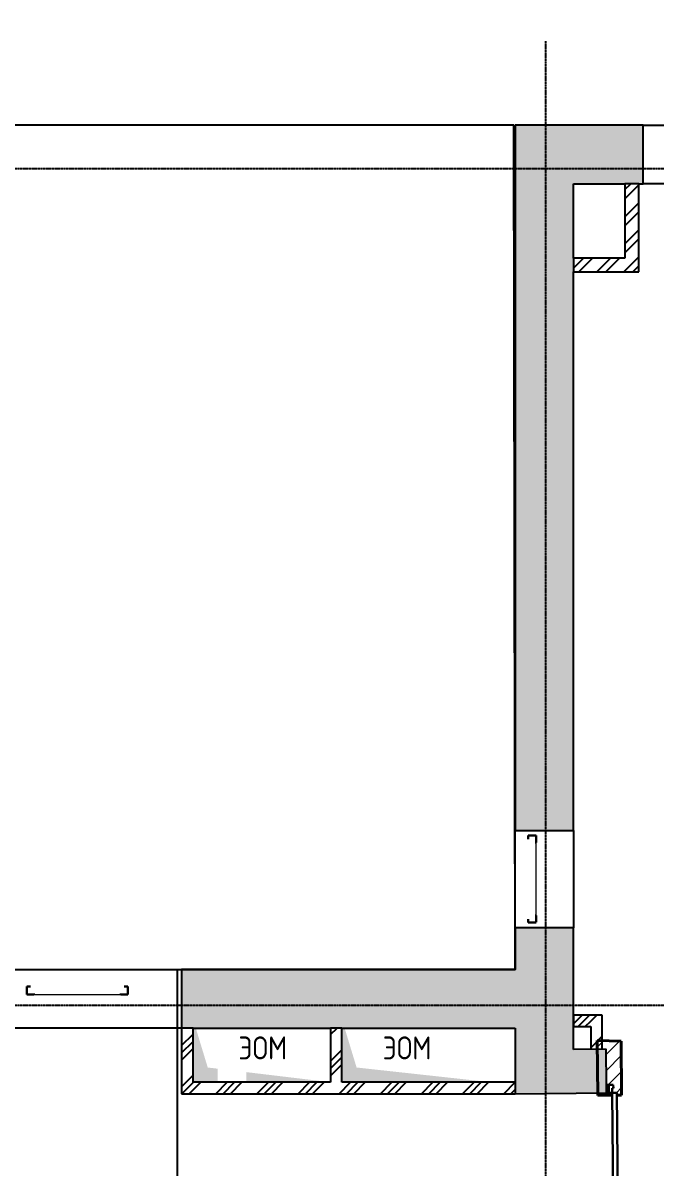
# Model space of a CAD drawing. Header units: millimetres. Extents: x -99936 to 523262, y -63190 to 327013.
# Drawn here: x 250420 to 255951, y 11984 to 21977 of the extents above; entities that cross this region are included whole.
import ezdxf

# ---------------------------------------------------------------- set-up
doc = ezdxf.new("R2010")
doc.units = ezdxf.units.MM
for name, pattern in [('ADSK_Линия сетки', [25, 20, -2.5, 0, -2.5]), ('ADSK_Сверху', [4.5, 3, -1.5]), ('ADSK_Снесено', [4.5, 3, -1.5])]:
    doc.linetypes.add(name, pattern=pattern)
for name, color, linetype, lineweight, true_color in [('_ Окна', 5, 'Continuous', 30, 0x0000ff), ('Стены внутренние', 5, 'Continuous', 18, 0x0000ff), ('Стены наружные', 1, 'ADSK_Снесено', 18, 0xff0000)]:
    doc.layers.add(name, color=color, linetype=linetype, lineweight=lineweight, true_color=true_color)
for name, color, linetype, lineweight in [('Аннотация', 7, 'Continuous', 9), ('Двери', 251, 'Continuous', 18), ('Окна', 251, 'Continuous', 18), ('Стены', 7, 'Continuous', 18), ('Стены разрез', 7, 'Continuous', 40), ('Узлы', 7, 'Continuous', 18)]:
    doc.layers.add(name, color=color, linetype=linetype, lineweight=lineweight)
doc.styles.add('GOST Common_1', font='GOST Common_0.ttf', dxfattribs={"width": 0.9, "height": 200})
pattern_1 = [(45, (215977.25, 150), (-179.6051, 179.6051), []), (45, (216040.75, 150), (0, 359.2102), []), (45, (215913.75, 150), (0, 359.2102), [])]
pattern_2 = [(45, (215977.25, 150), (-117.8655, 117.8655), []), (45, (216055.83, 150), (-117.8655, 117.8655), [])]

# ---------------------------------------------------------------- blocks, each defined once
blk = doc.blocks.new('Витраж-тент со смещением вовне - 60мм 30 сдвиг-1466982-03 План 3-го этажа')
at = {"layer": '_ Окна', "color": 161, "linetype": 'ADSK_Сверху', "true_color": 0xaaaaff}
for p, q in [((-440, 25), (-440, -45)), ((-440, 25), (-410, 25)), ((-440, -45), (-440, 25)), ((440, 25), (410, 25)), ((440, -45), (440, 25)), ((440, -45), (440, 25)), ((-380, -45), (-440, -45)), ((-380, -35), (-380, -45)), ((380, -35), (380, -45)), ((380, -45), (440, -45))]:
    blk.add_line(p, q, dxfattribs=at)
at = {"layer": 'Окна', "color": 161, "linetype": 'ADSK_Сверху', "true_color": 0xaaaaff}
blk.add_line((-380, -45), (380, -45), dxfattribs=at)
blk = doc.blocks.new('Витраж-тент со смещением вовне - 60мм 30 сдвиг-1466964-03 План 3-го этажа')
at = {"layer": '_ Окна', "color": 161, "linetype": 'ADSK_Сверху', "true_color": 0xaaaaff}
for p, q in [((-379, 25), (-379, -45)), ((-379, 25), (-349, 25)), ((-379, -45), (-379, 25)), ((379, 25), (349, 25)), ((379, -45), (379, 25)), ((379, -45), (379, 25)), ((-319, -45), (-379, -45)), ((-319, -35), (-319, -45)), ((319, -35), (319, -45)), ((319, -45), (379, -45))]:
    blk.add_line(p, q, dxfattribs=at)
at = {"layer": 'Окна', "color": 161, "linetype": 'ADSK_Сверху', "true_color": 0xaaaaff}
blk.add_line((-319, -45), (319, -45), dxfattribs=at)
blk = doc.blocks.new('Новые проёмы 3 этаж - Новые проёмы 3 этаж-1676495-03 План 3-го этажа')
at = {"layer": 'Стены'}
h = blk.add_hatch(dxfattribs=at)
h.set_pattern_fill('FP_4', color=256, style=0, pattern_type=2)
h.set_pattern_definition([(45, (0, 0), (-70.71068, 70.71068), [])])
h.paths.add_polyline_path([(39590.6, 12492), (39630.5, 12492.4), (39630.8, 12469.9), (39671.5, 12470.1), (39669, 12941.7), (39460.3, 12946.7), (39461.1, 12870.8), (39536.9, 12871.5), (39540.6, 12561.6), (39599.9, 12562.1), (39599.9, 12532.1), (39590.2, 12532), (39590.5, 12497.2)])
h.paths.add_polyline_path([(39464.9, 12469), (39590.8, 12469.6), (39590.2, 12492), (39464.7, 12490.8), (39464.8, 12483.9)])
at = {"layer": 'Стены разрез'}
for p, q in [((39669, 12941.7), (39460.3, 12946.7)), ((39460.3, 12946.7), (39464.9, 12469)), ((39671.5, 12470.1), (39669, 12941.7)), ((39464.9, 12469), (39590.8, 12469.6)), ((39630.8, 12469.9), (39671.5, 12470.1))]:
    blk.add_line(p, q, dxfattribs=at)
blk = doc.blocks.new('AC_Дверь_Однопольная - Д-19л 1030х2200h-1983133-03 План 3-го этажа')
at = {"layer": 'Двери', "lineweight": 30}
for p, q in [((465, 1120), (425, 1120)), ((425, 1120), (425, 190)), ((465, 190), (465, 1120)), ((-495, 190), (-515, 190)), ((-515, 190), (-515, 120)), ((-515, 120), (-495, 120)), ((-465, 190), (-495, 190)), ((-495, 190), (-495, 120)), ((-495, 120), (-495, 190)), ((-495, 120), (-455, 120)), ((-465, 150), (-465, 190)), ((-455, 150), (-465, 150)), ((-455, 120), (-455, 150)), ((425, 190), (465, 190)), ((465, 150), (455, 150)), ((455, 150), (455, 120)), ((455, 120), (495, 120)), ((495, 190), (465, 190)), ((465, 190), (465, 150)), ((495, 120), (495, 190)), ((515, 190), (495, 190)), ((495, 190), (495, 120)), ((495, 120), (515, 120)), ((515, 120), (515, 190))]:
    blk.add_line(p, q, dxfattribs=at)
at = {"layer": 'Двери'}
blk.add_arc((465, 190), 930, 90, 180, dxfattribs=at)

msp = doc.modelspace()

# ---------------------------------------------------------------- hatches: boundary and pattern name
at = {"layer": 'Стены внутренние', "lineweight": 25, "true_color": 0x636466}
h = msp.add_hatch(dxfattribs=at)
h.set_pattern_fill('FP_2', color=251, style=0, pattern_type=2)
h.set_pattern_definition(pattern_2)
h.paths.add_polyline_path([(255679.159, 19804.059), (255799.159, 19804.059), (255799.159, 20574.059), (255679.159, 20574.059), (255679.159, 19924.059)])
h = msp.add_hatch(dxfattribs=at)
h.set_pattern_fill('FP_2', color=251, style=0, pattern_type=2)
h.set_pattern_definition(pattern_2)
h.paths.add_polyline_path([(255679.159, 19804.059), (255679.159, 19924.059), (255229.159, 19924.059), (255229.159, 19804.059), (255595.006, 19804.059)])
h = msp.add_hatch(dxfattribs=at)
h.set_pattern_fill('FP_1', color=251, style=0, pattern_type=2)
h.set_pattern_definition(pattern_1)
h.paths.add_polyline_path([(255380.159, 13219.15), (255380.159, 13319.15), (255230.159, 13319.15), (255230.159, 13219.15)])
h = msp.add_hatch(dxfattribs=at)
h.set_pattern_fill('FP_1', color=251, style=0, pattern_type=2)
h.set_pattern_definition(pattern_1)
h.paths.add_polyline_path([(255380.159, 13020.262), (255438.312, 13021.547), (255437.591, 13096.683), (255480.159, 13096.683), (255480.159, 13319.15), (255380.159, 13319.15), (255380.159, 13021.221)])
h = msp.add_hatch(dxfattribs=at)
h.set_pattern_fill('FP_1', color=251, style=0, pattern_type=2)
h.set_pattern_definition(pattern_1)
h.paths.add_polyline_path([(251906.828, 12733.908), (251906.828, 13206.632), (251806.828, 13206.632), (251806.828, 12733.908), (251901.924, 12733.908)])
h = msp.add_hatch(dxfattribs=at)
h.set_pattern_fill('FP_1', color=251, style=0, pattern_type=2)
h.set_pattern_definition(pattern_1)
h.paths.add_polyline_path([(253205.592, 12733.908), (253206.828, 12733.908), (253206.828, 13206.632), (253106.828, 13206.632), (253106.828, 12733.908)])
msp.add_hatch(color=251, dxfattribs=at).paths.add_polyline_path([(254719.159, 12633.908), (255229.159, 12638.797), (255229.159, 13206.632), (254719.159, 13206.632), (254719.159, 12735.235)])
h = msp.add_hatch(color=251, dxfattribs=at)
h.paths.add_polyline_path([(255229.159, 12638.797), (255517.808, 12641.565), (255514.165, 13021.547), (255229.159, 13018.815), (255229.159, 12683.931)])
h.paths.add_polyline_path([(256547.761, 12651.439), (259050.172, 12675.429), (259045.772, 13055.404), (256544.118, 13031.421), (256547.616, 12666.582)])
h = msp.add_hatch(dxfattribs=at)
h.set_pattern_fill('FP_1', color=251, style=0, pattern_type=2)
h.set_pattern_definition(pattern_1)
h.paths.add_polyline_path([(254719.159, 12633.908), (254719.159, 12733.908), (251806.828, 12733.908), (251806.828, 12633.908), (254427.141, 12633.908)])
at = {"layer": 'Стены наружные', "linetype": 'Continuous', "lineweight": 25, "true_color": 0x636466}
h = msp.add_hatch(color=251, dxfattribs=at)
h.paths.add_polyline_path([(262520.466, 20574.059), (262520.466, 21084.059), (261447.828, 21084.059), (261447.828, 20574.059), (262518.112, 20574.059)])
h.paths.add_polyline_path([(258348.71, 20574.059), (259447.828, 20574.059), (259447.828, 21084.059), (257568.039, 21084.059), (257568.039, 20574.059), (258348.154, 20574.059)])
h.paths.add_polyline_path([(255838.039, 20574.059), (255838.039, 21084.059), (254719.159, 21084.059), (254719.159, 20574.059), (255595.006, 20574.059)])
h = msp.add_hatch(color=251, dxfattribs=at)
h.paths.add_polyline_path([(255058.385, 13716.632), (255229.159, 13716.632), (255229.159, 14081.224), (254719.159, 14081.224), (254719.159, 13716.632)])
h.paths.add_polyline_path([(255229.159, 14931.224), (255229.159, 20574.059), (254719.159, 20574.059), (254719.159, 14931.224), (255094.444, 14931.224)])
h = msp.add_hatch(color=251, dxfattribs=at)
h.paths.add_polyline_path([(254427.141, 13206.632), (255229.159, 13206.632), (255229.159, 13716.632), (251806.07, 13716.632), (251806.07, 13206.632), (253259.277, 13206.632)])
h.paths.add_polyline_path([(249008.091, 13206.632), (249986.07, 13206.632), (249986.07, 13716.632), (249008.091, 13716.632), (249008.091, 13248.53)])
h.paths.add_polyline_path([(246252.093, 13206.632), (247188.091, 13206.632), (247188.091, 13716.632), (246156.108, 13716.632), (246156.108, 13206.632)])
h.paths.add_polyline_path([(243916.365, 13206.632), (244336.108, 13206.632), (244336.108, 13716.632), (243368.655, 13716.632), (243368.655, 13206.632), (243913.88, 13206.632)])
h.paths.add_polyline_path([(241548.655, 13206.632), (241548.655, 13716.632), (240529.621, 13716.632), (240529.621, 13206.632)])
h.paths.add_polyline_path([(238709.621, 13206.632), (238709.621, 13716.632), (237735.921, 13716.632), (237735.921, 13206.632), (238077.044, 13206.632)])
h.paths.add_polyline_path([(235915.921, 13206.632), (235915.921, 13716.632), (234944.117, 13716.632), (234944.117, 13206.632), (235313.762, 13206.632)])
h.paths.add_polyline_path([(233124.117, 13206.632), (233124.117, 13716.632), (232090.158, 13716.632), (232090.158, 13206.632), (232237.724, 13206.632)])
h.paths.add_polyline_path([(228302.418, 13206.632), (230270.158, 13206.632), (230270.158, 13716.632), (226808.572, 13716.632), (226808.572, 13206.632), (228104.165, 13206.632)])
at = {"layer": 'Узлы', "lineweight": 25, "true_color": 0x636466}
for points in [[(253106.828, 12733.908), (252370.732, 12821.954), (252370.732, 12735.235), (252120.732, 12735.235), (252120.732, 12851.857), (252035.028, 12862.108), (251930.315, 13206.632), (251906.828, 13206.632), (251906.828, 12733.908), (253105.625, 12733.908)], [(254506.828, 12733.908), (253335.028, 12862.108), (253230.315, 13206.632), (253206.828, 13206.632), (253206.828, 12733.908), (254427.141, 12733.908)]]:
    msp.add_hatch(color=251, dxfattribs=at).paths.add_polyline_path(points)

# ---------------------------------------------------------------- linework, layer by layer
at = {"linetype": 'ADSK_Линия сетки', "lineweight": 25}
for p, q in [((254987.165, -2825.794), (254987.165, 21818.801)), ((204891.03, 20706.788), (273118.973, 20706.788)), ((204891.03, 13406.788), (273118.973, 13406.788))]:
    msp.add_line(p, q, dxfattribs=at)
at = {"color": 251, "lineweight": 25, "true_color": 0x636466}
msp.add_lwpolyline([(227282.49, 21068.632), (227278.572, 13720.182), (230264.828, 13716.632), (230264.828, 13206.632), (228402.418, 13206.632), (228402.418, 11328.12), (251770.023, 11328.12), (251770.023, 13716.632), (254719.159, 13716.632), (254706.958, 21084.059), (247294.27, 21084.059), (247294.27, 43675.127), (234433.09, 43675.127), (234433.09, 21068.632), (227282.49, 21068.632)], dxfattribs=at)
at = {"layer": 'Стены внутренние', "color": 251, "lineweight": 25, "true_color": 0x636466}
for p, q in [((255679.159, 20574.059), (255679.159, 19924.059)), ((255799.159, 20574.059), (255679.159, 20574.059)), ((255799.159, 19804.059), (255799.159, 20574.059)), ((255679.159, 19924.059), (255229.159, 19924.059)), ((255229.159, 19924.059), (255229.159, 19804.059)), ((255229.159, 19804.059), (255799.159, 19804.059)), ((255480.159, 13319.15), (255230.159, 13319.15)), ((255230.159, 13319.15), (255230.159, 13219.15)), ((255480.159, 13021.221), (255480.159, 13319.15)), ((251806.828, 13206.632), (251806.828, 12633.908)), ((251906.828, 13206.632), (251806.828, 13206.632)), ((251906.828, 12733.908), (251906.828, 13206.632)), ((253106.828, 13206.632), (253106.828, 12733.908)), ((253206.828, 13206.632), (253106.828, 13206.632)), ((253206.828, 12733.908), (253206.828, 13206.632)), ((254719.159, 13206.632), (254719.159, 12633.908)), ((255229.159, 13018.815), (255229.159, 13206.632)), ((255230.159, 13219.15), (255380.159, 13219.15)), ((255380.159, 13219.15), (255380.159, 13020.262)), ((255514.165, 13021.547), (255229.159, 13018.815)), ((255517.137, 12711.561), (255514.165, 13021.547)), ((253106.828, 12733.908), (251906.828, 12733.908)), ((254719.159, 12733.908), (253206.828, 12733.908)), ((251806.828, 12633.908), (254719.159, 12633.908)), ((254719.159, 12633.908), (255517.808, 12641.565))]:
    msp.add_line(p, q, dxfattribs=at)
at = {"layer": 'Стены внутренние', "color": 251, "linetype": 'ADSK_Сверху', "lineweight": 25, "true_color": 0x636466}
msp.add_line((251906.828, 12735.235), (251906.828, 13206.632), dxfattribs=at)
at = {"layer": 'Стены наружные', "color": 251, "linetype": 'Continuous', "lineweight": 25, "true_color": 0x636466}
for p, q in [((255838.039, 21084.059), (254719.159, 21084.059)), ((254719.159, 21084.059), (254719.159, 14931.224)), ((255838.039, 20574.059), (255838.039, 21084.059)), ((255838.039, 21084.059), (257568.039, 21084.059)), ((255229.159, 20574.059), (255679.159, 20574.059)), ((255229.159, 19924.059), (255229.159, 20574.059)), ((255799.159, 20574.059), (255838.039, 20574.059)), ((257568.039, 20574.059), (255838.039, 20574.059)), ((255229.159, 14931.224), (255229.159, 19804.059)), ((254719.159, 14931.224), (255229.159, 14931.224)), ((254719.159, 14081.224), (254719.159, 14931.224)), ((255229.159, 14931.224), (255229.159, 14081.224)), ((255229.159, 14081.224), (254719.159, 14081.224)), ((254719.159, 14081.224), (254719.159, 13716.632)), ((255229.159, 13206.632), (255229.159, 14081.224)), ((249986.07, 13716.632), (251806.07, 13716.632)), ((254719.159, 13716.632), (251806.07, 13716.632)), ((251806.07, 13716.632), (251806.07, 13206.632)), ((251806.07, 13206.632), (249986.07, 13206.632)), ((251806.07, 13206.632), (251806.828, 13206.632)), ((251906.828, 13206.632), (253106.828, 13206.632)), ((253206.828, 13206.632), (254719.159, 13206.632))]:
    msp.add_line(p, q, dxfattribs=at)

# ---------------------------------------------------------------- block references
at = {"layer": '_ Окна', "color": 251, "linetype": 'ADSK_Сверху', "lineweight": 25, "true_color": 0x636466, "rotation": 90.00000000000027}
msp.add_blockref('Витраж-тент со смещением вовне - 60мм 30 сдвиг-1466964-03 План 3-го этажа', (254859.441, 14506.224), dxfattribs=at)
at = {"layer": '_ Окна', "color": 251, "linetype": 'ADSK_Сверху', "lineweight": 25, "true_color": 0x636466}
msp.add_blockref('Витраж-тент со смещением вовне - 60мм 30 сдвиг-1466982-03 План 3-го этажа', (250896.07, 13543.123), dxfattribs=at)
at = {"layer": 'Двери', "color": 251, "lineweight": 25, "true_color": 0x636466, "rotation": 180.5492755352822}
msp.add_blockref('AC_Дверь_Однопольная - Д-19л 1030х2200h-1983133-03 План 3-го этажа', (256030.963, 12836.493), dxfattribs=at)
at = {"layer": 'Стены', "color": 251, "lineweight": 25, "true_color": 0x636466}
msp.add_blockref('Новые проёмы 3 этаж - Новые проёмы 3 этаж-1676495-03 План 3-го этажа', (215977.254, 150), dxfattribs=at)

# ---------------------------------------------------------------- texts
at = {"layer": 'Аннотация', "color": 251, "lineweight": 25, "true_color": 0x636466, "char_height": 200, "width": 555.56944, "attachment_point": 1, "style": 'GOST Common_1'}
for insert in [(252303.179, 13133.153), (253563.179, 13133.153)]:
    msp.add_mtext('ЭОМ', dxfattribs=dict(at, insert=insert))

doc.saveas('drawing.dxf')
